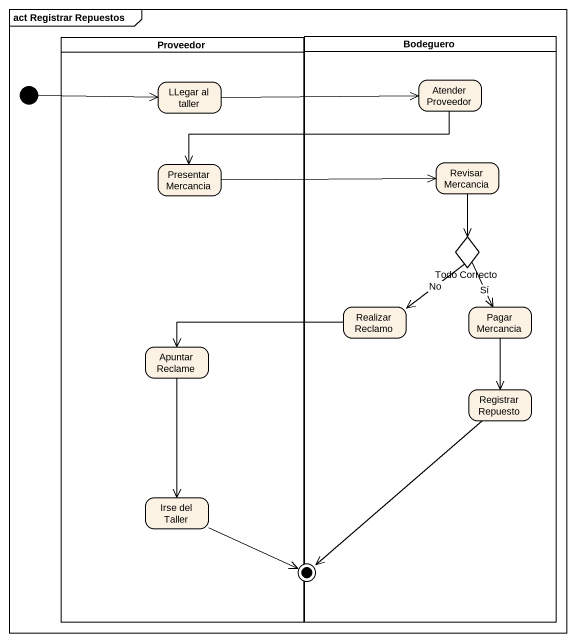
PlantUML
@startuml
mainframe act Registrar Repuestos
hide empty description
state Proveedor <<partition>> {
  state "LLegar al taller" as LLegar_al_taller
  state "Presentar Mercancia" as Presentar_Mercancia
  state "Apuntar Reclame" as Apuntar_Reclame
  state "Irse del Taller" as Irse_del_Taller
}
state Bodeguero <<partition>> {
  state "Atender Proveedor" as Atender_Proveedor
  state "Revisar Mercancia" as Revisar_Mercancia
  state "Todo Correcto" as Todo_Correcto <<choice>>
  state "Realizar Reclamo" as Realizar_Reclamo
  state "Pagar Mercancia" as Pagar_Mercancia
  state "Registrar Repuesto" as Registrar_Repuesto
}
state initial1 <<start>>
state final1 <<end>>
LLegar_al_taller -right-> Atender_Proveedor
Atender_Proveedor -left-> Presentar_Mercancia
initial1 -right-> LLegar_al_taller
Revisar_Mercancia --> Todo_Correcto
Presentar_Mercancia -right-> Revisar_Mercancia
Todo_Correcto --> Realizar_Reclamo : No
Todo_Correcto --> Pagar_Mercancia : Sí
Realizar_Reclamo -left-> Apuntar_Reclame
Pagar_Mercancia --> Registrar_Repuesto
Apuntar_Reclame --> Irse_del_Taller
Registrar_Repuesto --> final1
Irse_del_Taller -right-> final1
@enduml
